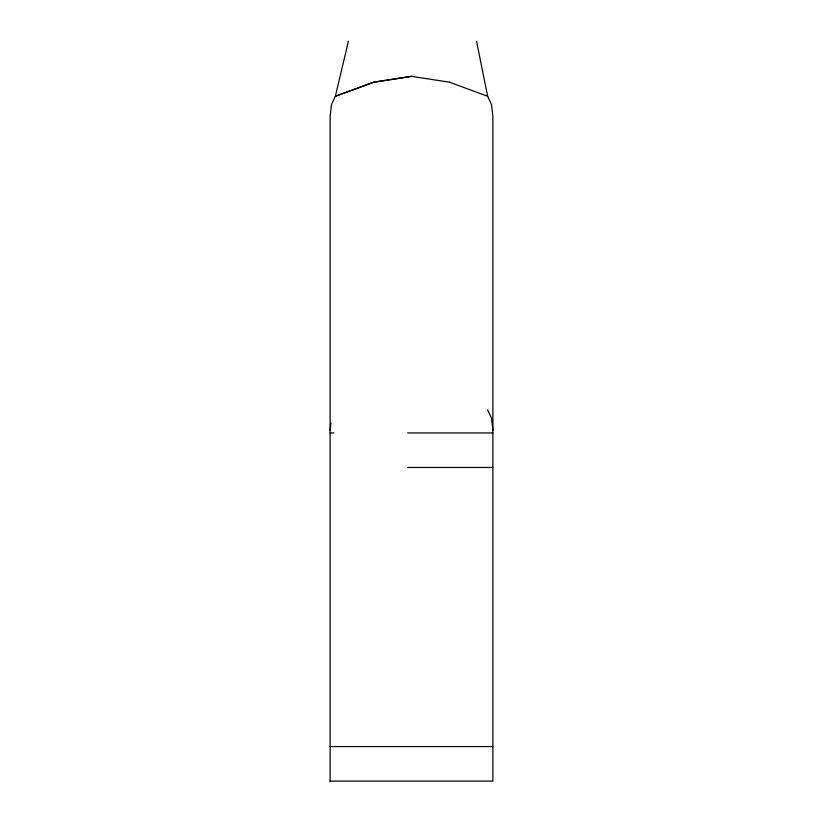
<?xml version="1.0" encoding="UTF-8"?>
<svg xmlns="http://www.w3.org/2000/svg" width="823" height="823" viewBox="0 0 823 823"><rect width="100%" height="100%" fill="white"/><g stroke="black" fill="none" stroke-linecap="round" stroke-linejoin="round"><path stroke-width="1.23" d="M330.116 430.264L330.897 423.104M348.427 41.15L335.352 96.291L331.422 104.696L330.116 116.64L330.116 781.85M411.767 76.354L373.827 82.218L335.352 96.291L373.426 82.218L411.5 76.354L449.708 82.218M330.116 432.939L333.953 432.939M407.683 432.939L492.884 432.939M407.683 467.464L492.884 467.464M330.116 746.564L492.884 746.564M330.116 781.099L492.884 781.099L492.884 116.64L491.578 104.696L487.648 96.291L476.527 41.15M449.574 82.218L487.648 96.291M487.648 409.916L491.578 418.331L492.884 430.264"/></g></svg>
